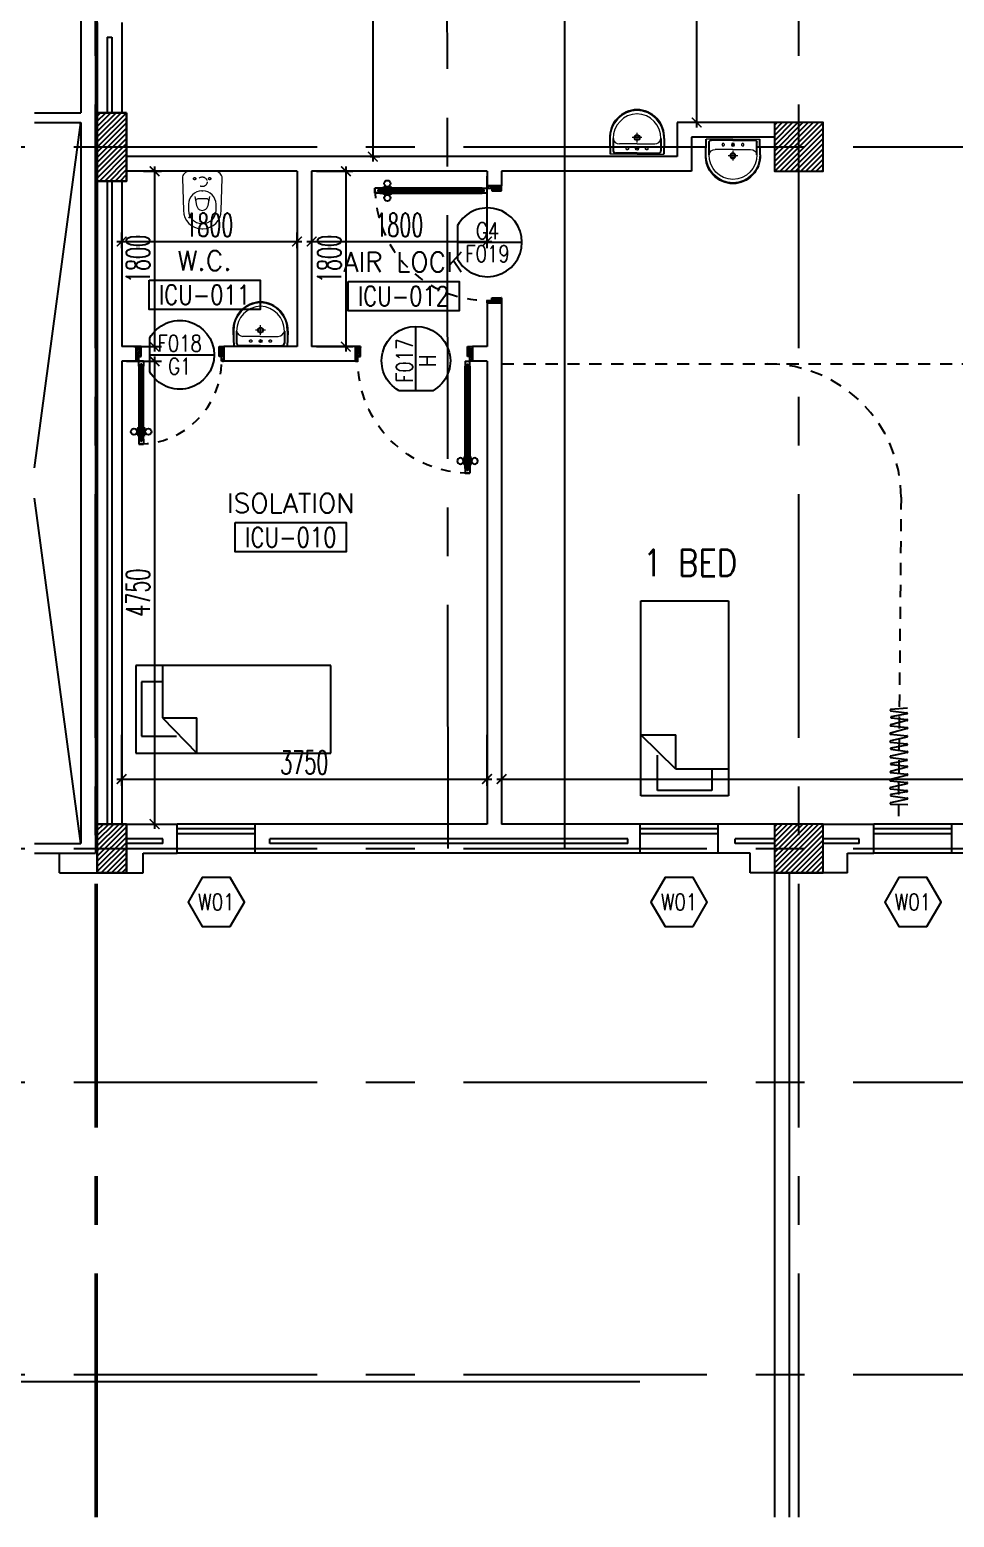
# Model space of a CAD drawing. Extents: x 276011.4 to 276105.3, y 57291.9 to 57371.4.
# Drawn here: x 276019.68 to 276029.17, y 57291.9 to 57307.17 of the extents above; entities that cross this region are included whole.
import ezdxf
from ezdxf.enums import TextEntityAlignment as Align

# ---------------------------------------------------------------- set-up
doc = ezdxf.new("R2010")
doc.units = 0
doc.header["$MEASUREMENT"] = 0
doc.header["$PDMODE"] = 34
for name, pattern in [('CENTERX2', [4, 2.5, -0.5, 0.5, -0.5]), ('DASHED', [0.75, 0.5, -0.25]), ('HIDDEN', [0.375, 0.25, -0.125]), ('HIDDEN2', [0.1875, 0.125, -0.0625])]:
    doc.linetypes.add(name, pattern=pattern)
doc.layers.get('0').update_dxf_attribs({"linetype": 'CONTINUOUS'})
doc.layers.get('DEFPOINTS').update_dxf_attribs({"linetype": 'CONTINUOUS'})
for name, color, linetype in [('A_CUBICLE_CURTAINS', 2, 'HIDDEN'), ('AX-DIM', 4, 'CONTINUOUS'), ('AXES', 11, 'CENTERX2'), ('COL', 5, 'CONTINUOUS'), ('D_CURTAIN', 11, 'HIDDEN'), ('DIM', 4, 'CONTINUOUS'), ('DOOR', 7, 'CONTINUOUS'), ('DOOR-CR', 2, 'CONTINUOUS'), ('DOOR-NO', 3, 'CONTINUOUS'), ('FIX', 3, 'CONTINUOUS'), ('FUR', 4, 'CONTINUOUS'), ('HAT', 8, 'CONTINUOUS'), ('INSUL', 4, 'CONTINUOUS'), ('RM-BOX', 4, 'CONTINUOUS'), ('RM-NAME', 2, 'CONTINUOUS'), ('RM-NO', 2, 'CONTINUOUS'), ('ROOF', 7, 'CONTINUOUS'), ('RS20', 9, 'CONTINUOUS'), ('SHAFT', 3, 'CONTINUOUS'), ('SUNI-FUR', 11, 'CONTINUOUS'), ('WALL', 2, 'CONTINUOUS'), ('WIN', 3, 'CONTINUOUS'), ('WIN-BOX', 4, 'CONTINUOUS'), ('WIN-NO', 5, 'CONTINUOUS')]:
    doc.layers.add(name, color=color, linetype=linetype)
doc.styles.add('ROMANS', font='ROMANS.shx', dxfattribs={"width": 0.6})
doc.styles.add('RS20', font='ROMANS.shx', dxfattribs={"height": 0.2})
doc.dimstyles.new('STANDARD in', dxfattribs={"dimtxt": 0.24, "dimasz": 0.1, "dimexe": 0.07, "dimexo": 0.05, "dimgap": 0.05, "dimtad": 1, "dimdec": 0, "dimlfac": 1000, "dimzin": 0, "dimdsep": 46, "dimtxsty": 'ROMANS', "dimblk": 'ARCHTICK', "dimcen": 0.05, "dimdle": 0.05, "dimclrd": 4, "dimclre": 4, "dimclrt": 2, "dimadec": 0, "dimazin": 0, "dimtfac": 1, "dimtdec": 0, "dimtmove": 2, "dimatfit": 3, "dimfxl": 0, "dimtolj": 1, "dimtzin": 0, "dimarcsym": 0})

# ---------------------------------------------------------------- blocks, each defined once
blk = doc.blocks.new('*X84')
at = {"color": 0}
for p, q in [((73379, 118298), (73831, 118750)), ((73379, 118351), (73778, 118750)), ((73379, 118404), (73725, 118750)), ((73379, 118457), (73672, 118750)), ((73379, 118510), (73619, 118750)), ((73379, 118563), (73566, 118750)), ((73379, 118616), (73513, 118750)), ((73379, 118669), (73460, 118750)), ((73379, 118722), (73407, 118750)), ((73384, 118250), (73879, 118745)), ((73437, 118250), (73879, 118692)), ((73490, 118250), (73879, 118639)), ((73543, 118250), (73879, 118586)), ((73596, 118250), (73879, 118533)), ((73649, 118250), (73879, 118480)), ((73702, 118250), (73879, 118427)), ((73755, 118250), (73879, 118374)), ((73808, 118250), (73879, 118321)), ((73861, 118250), (73879, 118268))]:
    blk.add_line(p, q, dxfattribs=at)
blk = doc.blocks.new('COL50')
at = {"layer": 'COL'}
blk.add_lwpolyline([(-250, 250), (-250, -250), (250, -250), (250, 250)], close=True, dxfattribs=at)
blk = doc.blocks.new('_ARCHTICK')
at = {"color": 0, "linetype": 'ByBlock', "const_width": 0.15}
blk.add_lwpolyline([(-0.5, -0.5), (0.5, 0.5)], dxfattribs=at)
blk = doc.blocks.new('*D109')
at = {"layer": 'AX-DIM', "color": 4, "lineweight": -2, "ltscale": 0.3}
for p, q in [((276014.116, 57298.513), (276013.396, 57298.513)), ((276013.466, 57293.238), (276013.466, 57298.563)), ((276025.943, 57293.288), (276013.396, 57293.288))]:
    blk.add_line(p, q, dxfattribs=at)
at = {"layer": 'DEFPOINTS', "color": 0, "ltscale": 0.3}
for p in [(276013.466, 57298.513), (276014.166, 57298.513), (276025.993, 57293.288)]:
    blk.add_point(p, dxfattribs=at)
at = {"layer": 'AX-DIM', "color": 4, "lineweight": -2, "ltscale": 0.3, "xscale": 0.1, "yscale": 0.1, "zscale": 0.1}
for p, rotation in [((276013.466, 57298.513), 90), ((276013.466, 57293.288), 270)]:
    blk.add_blockref('_ARCHTICK', p, dxfattribs=dict(at, rotation=rotation))
at = {"layer": 'AX-DIM', "color": 2, "ltscale": 0.3, "insert": (276013.296, 57295.9), "char_height": 0.24, "attachment_point": 5, "rotation": 90, "style": 'ROMANS'}
blk.add_mtext('\\A1;5225', dxfattribs=at)
blk = doc.blocks.new('WW1')
at = {"layer": 'WIN-BOX'}
blk.add_lwpolyline([(144, -250), (289, 0), (144, 250), (-144, 250), (-289, 0), (-144, -250)], close=True, dxfattribs=at)
at = {"layer": 'WIN-NO', "style": 'ROMANS', "width": 0.8}
blk.add_attdef('W00', text='', height=170, dxfattribs=at).set_placement((0, 0), align=Align.MIDDLE)
blk = doc.blocks.new('C11')
at = {"layer": 'HAT'}
h = blk.add_hatch(dxfattribs=at)
h.set_pattern_fill('ANSI31', color=256, scale=300, style=0)
h.set_pattern_definition([(45, (-248556.182, -75061.005), (-26.5165043, 26.5165043), [])])
h.paths.add_polyline_path([(300, 700), (0, 700), (0, 350), (300, 350)])
h.paths.add_polyline_path([(300, 350), (0, 350), (0, 0), (300, 0)])
at = {"layer": 'COL'}
blk.add_lwpolyline([(300, 700), (300, 0), (0, 0), (0, 700)], close=True, dxfattribs=at)
blk = doc.blocks.new('C-300')
at = {"layer": 'HAT', "linetype": 'ByBlock', "ltscale": 0.3}
h = blk.add_hatch(dxfattribs=at)
h.set_pattern_fill('ANSI31', color=8, scale=300, style=0)
h.set_pattern_definition([(45, (-258496.182, -82361.005), (-26.5165043, 26.5165043), [])])
h.paths.add_polyline_path([(300, 500), (0, 500), (0, 250), (300, 250)])
h.paths.add_polyline_path([(300, 250), (0, 250), (0, 0), (300, 0)])
at = {"layer": 'COL'}
blk.add_lwpolyline([(0, 500), (300, 500), (300, 0), (0, 0)], close=True, dxfattribs=at)
blk = doc.blocks.new('DOOR100')
at = {"layer": 'DOOR', "color": 0, "linetype": 'ByBlock'}
for p, q in [((-25, 1300), (-75, 1300)), ((-75, 1300), (-25, 1300)), ((-75, 1250), (-75, 1300)), ((-58, 1250), (-75, 1250)), ((-42, 1270), (-58, 1270)), ((-58, 1250), (-58, 1270)), ((-42, 1250), (-42, 1270)), ((-25, 1250), (-42, 1250)), ((-25, 1250), (-25, 1300)), ((-82, 1205), (-91, 1205)), ((-91, 1205), (-91, 1140)), ((-82, 1140), (-91, 1140)), ((-75, 1218), (-82, 1218)), ((-82, 1128), (-82, 1218)), ((-82, 1205), (-82, 1140)), ((-75, 1128), (-82, 1128)), ((-25, 1218), (-18, 1218)), ((-25, 1128), (-18, 1128)), ((-18, 1128), (-18, 1218)), ((-18, 1205), (-9, 1205)), ((-18, 1205), (-18, 1140)), ((-18, 1140), (-9, 1140)), ((-9, 1205), (-9, 1140)), ((-75, 200), (-58, 200)), ((-75, 150), (-75, 200)), ((-58, 200), (-58, 180)), ((-58, 180), (-42, 180)), ((-42, 200), (-25, 200)), ((-42, 180), (-42, 200)), ((-25, 200), (-25, 150)), ((-1200, 0), (-1200, 150)), ((-1200, 150), (-1175, 150)), ((-1200, 150), (-1200, 0)), ((-1150, 0), (-1200, 0)), ((-1175, 150), (-1175, 100)), ((-1175, 100), (-1150, 100)), ((-1150, 100), (-1150, 0)), ((-75, 150), (-25, 150)), ((-50, 100), (-50, 0)), ((-25, 100), (-50, 100)), ((-50, 0), (0, 0)), ((0, 150), (-25, 150)), ((-25, 150), (-25, 100)), ((0, 150), (0, 0))]:
    blk.add_line(p, q, dxfattribs=at)
at = {"layer": 'DOOR', "linetype": 'ByBlock'}
for p, q in [((-75, 1250), (-75, 200)), ((-58, 200), (-58, 1250)), ((-42, 200), (-42, 1250)), ((-25, 200), (-25, 1250)), ((0, 0), (0, 150))]:
    blk.add_line(p, q, dxfattribs=at)
at = {"layer": 'DOOR', "color": 9, "linetype": 'ByBlock'}
for p, q in [((-1150, 0), (-1200, 114)), ((-1150, 0), (-1200, 40)), ((-1150, 0), (-1163, 100)), ((-50, 0), (0, 114)), ((-50, 0), (-37, 100)), ((-50, 0), (0, 40))]:
    blk.add_line(p, q, dxfattribs=at)
at = {"layer": 'DOOR', "color": 0, "linetype": 'ByBlock'}
for centre in [(-124, 1173), (24, 1173)]:
    blk.add_circle(centre, 32.4, dxfattribs=at)
at = {"layer": 'DOOR', "linetype": 'HIDDEN', "ltscale": 0.5}
blk.add_arc((-25, 150), 1150, 90, 180.0001, dxfattribs=at)
at = {"layer": 'DOOR', "color": 9, "linetype": 'ByBlock'}
for centre, radius, start, end in [((-1150, 0), 154, 103.7142, 108.8947), ((-1150, 0), 134, 100.72, 111.8402), ((-1150, 0), 94.4, 90, 121.9818), ((-1150, 0), 74.4, 90, 132.2236), ((-1150, 0), 54.4, 90, 156.7926), ((-1150, 0), 34.4, 90, 180), ((-1150, 0), 14.4, 90, 180), ((-50, 0), 94.4, 58.0182, 90), ((-50, 0), 74.4, 47.7764, 90), ((-50, 0), 54.4, 23.2074, 90), ((-50, 0), 34.4, 0, 90), ((-50, 0), 14.4, 0, 90), ((-50, 0), 134, 68.1598, 79.28), ((-50, 0), 114, 64.0838, 77.3774), ((-50, 0), 154, 71.1053, 76.2858)]:
    blk.add_arc(centre, radius, start, end, dxfattribs=at)
blk = doc.blocks.new('DOOR90')
at = {"layer": 'DOOR', "color": 0, "linetype": 'ByBlock'}
for p, q in [((-150, 0), (-150, -25)), ((-150, 0), (0, 0)), ((0, -50), (0, 0)), ((-1000, -25), (-1000, -75)), ((-1000, -75), (-1000, -25)), ((-950, -25), (-1000, -25)), ((-950, -75), (-1000, -75)), ((-970, -42), (-970, -58)), ((-950, -42), (-970, -42)), ((-950, -58), (-970, -58)), ((-950, -25), (-950, -42)), ((-950, -58), (-950, -75)), ((-918, -25), (-918, -18)), ((-828, -18), (-918, -18)), ((-918, -75), (-918, -82)), ((-828, -82), (-918, -82)), ((-905, -18), (-905, -9)), ((-905, -9), (-840, -9)), ((-905, -18), (-840, -18)), ((-905, -82), (-905, -91)), ((-905, -82), (-840, -82)), ((-905, -91), (-840, -91)), ((-840, -18), (-840, -9)), ((-840, -82), (-840, -91)), ((-828, -25), (-828, -18)), ((-828, -75), (-828, -82)), ((-200, -42), (-200, -25)), ((-200, -25), (-150, -25)), ((-180, -42), (-200, -42)), ((-200, -75), (-200, -58)), ((-200, -58), (-180, -58)), ((-150, -75), (-200, -75)), ((-180, -58), (-180, -42)), ((-150, -75), (-150, -25)), ((-150, -25), (-100, -25)), ((-100, -25), (-100, -50)), ((-100, -50), (0, -50)), ((-150, -900), (-150, -875)), ((-150, -875), (-100, -875)), ((0, -900), (-150, -900)), ((-150, -900), (0, -900)), ((-100, -850), (0, -850)), ((-100, -875), (-100, -850)), ((0, -850), (0, -900))]:
    blk.add_line(p, q, dxfattribs=at)
at = {"layer": 'DOOR', "color": 9, "linetype": 'ByBlock'}
for p, q in [((0, -50), (-114, 0)), ((0, -50), (-40, 0)), ((0, -50), (-100, -37)), ((0, -850), (-114, -900)), ((0, -850), (-100, -863)), ((0, -850), (-40, -900))]:
    blk.add_line(p, q, dxfattribs=at)
at = {"layer": 'DOOR', "linetype": 'ByBlock'}
for p, q in [((-200, -25), (-950, -25)), ((-200, -42), (-950, -42)), ((-200, -58), (-950, -58)), ((-950, -75), (-200, -75))]:
    blk.add_line(p, q, dxfattribs=at)
at = {"layer": 'DOOR', "color": 0, "linetype": 'ByBlock'}
for centre in [(-873, 24), (-873, -124)]:
    blk.add_circle(centre, 32.4, dxfattribs=at)
at = {"layer": 'DOOR', "color": 9, "linetype": 'ByBlock'}
for centre, radius, start, end in [((0, -50), 154, 161.1053, 166.2858), ((0, -50), 134, 158.1598, 169.28), ((0, -50), 94.4, 148.0182, 180), ((0, -50), 74.4, 137.7764, 180), ((0, -50), 114, 154.0838, 167.3774), ((0, -50), 54.4, 113.2074, 180), ((0, -50), 34.4, 90, 180), ((0, -50), 14.4, 90, 180), ((0, -850), 154, 193.7142, 198.8947), ((0, -850), 134, 190.72, 201.8402), ((0, -850), 94.4, 180, 211.9818), ((0, -850), 74.4, 180, 222.2236), ((0, -850), 54.4, 180, 246.7926), ((0, -850), 34.4, 180, 270), ((0, -850), 14.4, 180, 270)]:
    blk.add_arc(centre, radius, start, end, dxfattribs=at)
at = {"layer": 'DOOR', "linetype": 'HIDDEN', "ltscale": 0.5}
blk.add_arc((-150, -25), 850, 180, 270, dxfattribs=at)
blk = doc.blocks.new('DD1')
at = {"layer": 'DOOR-CR'}
blk.add_line((-308, 0), (353, 0), dxfattribs=at)
blk.add_lwpolyline([(-308, -173, 3.820224), (-308, 173)], format="xyb", close=True, dxfattribs=at)
at = {"layer": 'DOOR-NO', "color": 255, "style": 'ROMANS', "width": 0.8}
for tag, p in [('G', (0, 184)), ('000', (0, -141))]:
    blk.add_attdef(tag, text='', height=204, dxfattribs=at).set_placement(p, align=Align.MIDDLE)
blk = doc.blocks.new('LAV1')
at = {"layer": 'FIX', "linetype": 'ByBlock', "ltscale": 0.3}
for p, q in [((-280, 210), (-275, 50)), ((-245, 210), (-245, 85)), ((245, 210), (245, 85)), ((280, 210), (275, 50)), ((0, 60), (-220, 60)), ((0, 60), (220, 60))]:
    blk.add_line(p, q, dxfattribs=at)
at = {"layer": 'FIX', "linetype": 'Continuous', "lineweight": 20}
for p, q in [((-275, 210), (-275, 50)), ((0, 155), (-181, 155)), ((0, 155), (181, 155)), ((275, 210), (275, 50)), ((0, 50), (-275, 50)), ((0, 50), (-252, 50)), ((0, 50), (252, 50)), ((0, 50), (275, 50))]:
    blk.add_line(p, q, dxfattribs=at)
at = {"layer": 'FIX', "linetype": 'DASHED', "lineweight": 20, "ltscale": 0.05}
for p, q in [((50, 220), (-50, 220)), ((0, 170), (0, 270)), ((0, 170), (0, 270))]:
    blk.add_line(p, q, dxfattribs=at)
at = {"layer": 'FIX', "lineweight": 20}
for p, q in [((16, 107), (-15, 107)), ((0, 92), (0, 123))]:
    blk.add_line(p, q, dxfattribs=at)
for centre, radius in [((0, 220), 29.5), ((0, 220), 22.5), ((0, 107), 15.5)]:
    blk.add_circle(centre, radius, dxfattribs=at)
at = {"layer": 'FIX', "linetype": 'HIDDEN', "lineweight": 20, "ltscale": 0.05}
for centre in [(-100, 107), (100, 107)]:
    blk.add_circle(centre, 12.4, dxfattribs=at)
at = {"layer": 'FIX', "linetype": 'ByBlock', "ltscale": 0.3}
for centre, radius, start, end in [((7, 220), 287, 91.3776, 182.0064), ((-7, 220), 287, 357.9936, 88.6224), ((-220, 85), 24.9, 179.7021, 269.9486), ((220, 85), 24.9, 270.0514, 0.2979)]:
    blk.add_arc(centre, radius, start, end, dxfattribs=at)
at = {"layer": 'FIX', "linetype": 'Continuous', "lineweight": 20}
for centre, radius, start, end in [((8, 217), 283, 91.6988, 181.351), ((8, 212), 253, 91.7328, 180.4884), ((-8, 217), 283, 358.649, 88.3012), ((-8, 212), 253, 359.5116, 88.2672), ((-179, 222), 66.9, 190.2006, 268.0786), ((179, 222), 66.9, 271.9214, 349.7994)]:
    blk.add_arc(centre, radius, start, end, dxfattribs=at)
blk = doc.blocks.new('WC1')
at = {"layer": 'FIX', "lineweight": 20}
for p, q in [((-210, 204), (-538, 194)), ((-727, 5), (-727, -5)), ((-674, 5), (-674, -5)), ((-534, 24), (-540, 0)), ((-540, 0), (-534, -24)), ((-475, 141), (-538, 141)), ((-395, 76), (-490, 60)), ((-339, 5), (-339, -5)), ((-538, -141), (-475, -141)), ((-490, -60), (-395, -76)), ((-538, -194), (-210, -204))]:
    blk.add_line(p, q, dxfattribs=at)
at = {"layer": 'FIX', "linetype": 'Continuous', "lineweight": 20}
blk.add_line((-420, -47), (-420, 45), dxfattribs=at)
at = {"layer": 'FIX', "lineweight": 20}
blk.add_lwpolyline([(-213, -204), (-210, -204, 0.414214), (-137, -131), (-137, 0), (-137, 131, 0.414214), (-210, 204)], format="xyb", dxfattribs=at)
at = {"layer": 'FIX', "linetype": 'HIDDEN2', "lineweight": 20, "ltscale": 0.3}
blk.add_circle((-245, 0), 49.8, dxfattribs=at)
at = {"layer": 'FIX', "linetype": 'HIDDEN', "lineweight": 20, "ltscale": 0.05}
for centre in [(-213, 78), (-213, -77)]:
    blk.add_circle(centre, 11.6, dxfattribs=at)
at = {"layer": 'FIX', "lineweight": 20}
for centre, radius, start, end in [((-538, 5), 189, 90, 180), ((-538, 5), 136, 90, 180), ((-473, -7), 68.2, 128.9242, 152.8468), ((-464, -18), 82, 108.496, 128.9242), ((-475, 5), 136, 360, 90), ((-538, -5), 189, 180, 270), ((-538, -5), 136, 180, 270), ((-473, 7), 68.2, 207.1532, 231.0758), ((-464, 18), 82, 231.0758, 251.504), ((-475, -5), 136, 270, 0)]:
    blk.add_arc(centre, radius, start, end, dxfattribs=at)
at = {"layer": 'FIX', "linetype": 'Continuous', "lineweight": 20}
for centre, start, end in [((-443, 46), 357.6662, 91.6121), ((-442, -46), 268.3879, 2.3338)]:
    blk.add_arc(centre, 22.3, start, end, dxfattribs=at)
blk = doc.blocks.new('C')
at = {"layer": 'D_CURTAIN'}
for points in [[(0.229, 0.077), (0.229, 0.077, 0.848601), (0.219, 0.076), (0.202, -0.062, -0.855925), (0.192, -0.063), (0.167, 0.072, 0.866955), (0.157, 0.072), (0.144, -0.065, -0.843142), (0.134, -0.066), (0.099, 0.077, 0.845318), (0.089, 0.076), (0.076, -0.066, -0.842227), (0.066, -0.067), (0.029, 0.079, 0.837896), (0.019, 0.078), (0.004, -0.065, -0.84563), (-0.006, -0.065), (-0.04, 0.078, 0.842014), (-0.049, 0.078), (-0.065, -0.063, -0.866148), (-0.075, -0.063), (-0.099, 0.074, 0.854133), (-0.109, 0.074), (-0.129, -0.066, -0.838104), (-0.139, -0.067), (-0.17, 0.077, 0.84026), (-0.18, 0.077), (-0.183, -0.071)], [(0.639, -0.068), (0.628, 0.076, 0.848601), (0.618, 0.076), (0.601, -0.063, -0.855925), (0.591, -0.063), (0.566, 0.071, 0.866955), (0.556, 0.071), (0.542, -0.066, -0.843142), (0.533, -0.066), (0.497, 0.076, 0.845318), (0.488, 0.075), (0.474, -0.067, -0.842227), (0.465, -0.068), (0.427, 0.078, 0.837896), (0.417, 0.078), (0.403, -0.065, -0.84563), (0.393, -0.066), (0.359, 0.078, 0.842014), (0.349, 0.077), (0.334, -0.063, -0.866148), (0.324, -0.064), (0.299, 0.074, 0.854133), (0.29, 0.073), (0.27, -0.067, -0.838104), (0.26, -0.067), (0.229, 0.077, 0.84026), (0.219, 0.076)]]:
    blk.add_lwpolyline(points, format="xyb", dxfattribs=at)
blk = doc.blocks.new('*D321')
at = {"layer": 'DEFPOINTS', "color": 0, "linetype": 'ByBlock', "ltscale": 0.3}
for p in [(276022.866, 57314.013), (276023.126, 57305.863), (276023.204, 57305.863)]:
    blk.add_point(p, dxfattribs=at)
at = {"layer": 'DIM', "color": 4, "linetype": 'ByBlock', "lineweight": -2, "ltscale": 0.3}
for p, q in [((276022.916, 57314.013), (276023.274, 57314.013)), ((276023.204, 57314.063), (276023.204, 57305.813)), ((276023.176, 57305.863), (276023.274, 57305.863))]:
    blk.add_line(p, q, dxfattribs=at)
at = {"layer": 'DIM', "color": 4, "linetype": 'ByBlock', "lineweight": -2, "ltscale": 0.3, "xscale": 0.1, "yscale": 0.1, "zscale": 0.1}
for p, rotation in [((276023.204, 57314.013), 90), ((276023.204, 57305.863), 270)]:
    blk.add_blockref('_ARCHTICK', p, dxfattribs=dict(at, rotation=rotation))
at = {"layer": 'DIM', "color": 2, "linetype": 'ByBlock', "ltscale": 0.3, "insert": (276023.034, 57309.938), "char_height": 0.24, "attachment_point": 5, "rotation": 90, "style": 'ROMANS'}
blk.add_mtext('\\A1;8150', dxfattribs=at)
blk = doc.blocks.new('*D319')
at = {"layer": 'DEFPOINTS', "color": 0, "linetype": 'ByBlock', "ltscale": 0.3}
for p in [(276020.798, 57305.713), (276020.7, 57303.913), (276020.963, 57303.913)]:
    blk.add_point(p, dxfattribs=at)
at = {"layer": 'DIM', "color": 4, "linetype": 'ByBlock', "lineweight": -2, "ltscale": 0.3}
for p, q in [((276020.848, 57305.713), (276021.033, 57305.713)), ((276020.963, 57305.763), (276020.963, 57303.863)), ((276020.75, 57303.913), (276021.033, 57303.913))]:
    blk.add_line(p, q, dxfattribs=at)
at = {"layer": 'DIM', "color": 4, "linetype": 'ByBlock', "lineweight": -2, "ltscale": 0.3, "xscale": 0.1, "yscale": 0.1, "zscale": 0.1}
for p, rotation in [((276020.963, 57305.713), 90), ((276020.963, 57303.913), 270)]:
    blk.add_blockref('_ARCHTICK', p, dxfattribs=dict(at, rotation=rotation))
at = {"layer": 'DIM', "color": 2, "linetype": 'ByBlock', "ltscale": 0.3, "insert": (276020.793, 57304.813), "char_height": 0.24, "attachment_point": 5, "rotation": 90, "style": 'ROMANS'}
blk.add_mtext('\\A1;1800', dxfattribs=at)
blk = doc.blocks.new('*D318')
at = {"layer": 'DEFPOINTS', "color": 0, "linetype": 'ByBlock', "ltscale": 0.3}
for p in [(276020.625, 57305.133), (276022.425, 57305.133), (276022.425, 57304.992)]:
    blk.add_point(p, dxfattribs=at)
at = {"layer": 'DIM', "color": 4, "linetype": 'ByBlock', "lineweight": -2, "ltscale": 0.3}
for p, q in [((276020.625, 57305.083), (276020.625, 57304.922)), ((276022.425, 57305.083), (276022.425, 57304.922)), ((276020.575, 57304.992), (276022.475, 57304.992))]:
    blk.add_line(p, q, dxfattribs=at)
at = {"layer": 'DIM', "color": 4, "linetype": 'ByBlock', "lineweight": -2, "ltscale": 0.3, "xscale": 0.1, "yscale": 0.1, "zscale": 0.1, "rotation": 180}
blk.add_blockref('_ARCHTICK', (276020.625, 57304.992), dxfattribs=at)
at = {"layer": 'DIM', "color": 4, "linetype": 'ByBlock', "lineweight": -2, "ltscale": 0.3, "xscale": 0.1, "yscale": 0.1, "zscale": 0.1}
blk.add_blockref('_ARCHTICK', (276022.425, 57304.992), dxfattribs=at)
at = {"layer": 'DIM', "color": 2, "linetype": 'ByBlock', "ltscale": 0.3, "insert": (276021.525, 57305.162), "char_height": 0.24, "attachment_point": 5, "style": 'ROMANS'}
blk.add_mtext('\\A1;1800', dxfattribs=at)
blk = doc.blocks.new('*D317')
at = {"layer": 'DEFPOINTS', "color": 0, "linetype": 'ByBlock', "ltscale": 0.3}
for p in [(276022.575, 57305.713), (276024.375, 57305.713), (276024.375, 57304.992)]:
    blk.add_point(p, dxfattribs=at)
at = {"layer": 'DIM', "color": 4, "linetype": 'ByBlock', "lineweight": -2, "ltscale": 0.3}
for p, q in [((276022.575, 57305.663), (276022.575, 57304.922)), ((276024.375, 57305.663), (276024.375, 57304.922)), ((276022.525, 57304.992), (276024.425, 57304.992))]:
    blk.add_line(p, q, dxfattribs=at)
at = {"layer": 'DIM', "color": 4, "linetype": 'ByBlock', "lineweight": -2, "ltscale": 0.3, "xscale": 0.1, "yscale": 0.1, "zscale": 0.1, "rotation": 180}
blk.add_blockref('_ARCHTICK', (276022.575, 57304.992), dxfattribs=at)
at = {"layer": 'DIM', "color": 4, "linetype": 'ByBlock', "lineweight": -2, "ltscale": 0.3, "xscale": 0.1, "yscale": 0.1, "zscale": 0.1}
blk.add_blockref('_ARCHTICK', (276024.375, 57304.992), dxfattribs=at)
at = {"layer": 'DIM', "color": 2, "linetype": 'ByBlock', "ltscale": 0.3, "insert": (276023.475, 57305.162), "char_height": 0.24, "attachment_point": 5, "style": 'ROMANS'}
blk.add_mtext('\\A1;1800', dxfattribs=at)
blk = doc.blocks.new('*D316')
at = {"layer": 'DEFPOINTS', "color": 0, "linetype": 'ByBlock', "ltscale": 0.3}
for p in [(276022.575, 57305.713), (276022.575, 57303.913), (276022.927, 57303.913)]:
    blk.add_point(p, dxfattribs=at)
at = {"layer": 'DIM', "color": 4, "linetype": 'ByBlock', "lineweight": -2, "ltscale": 0.3}
for p, q in [((276022.625, 57305.713), (276022.997, 57305.713)), ((276022.927, 57305.763), (276022.927, 57303.863)), ((276022.625, 57303.913), (276022.997, 57303.913))]:
    blk.add_line(p, q, dxfattribs=at)
at = {"layer": 'DIM', "color": 4, "linetype": 'ByBlock', "lineweight": -2, "ltscale": 0.3, "xscale": 0.1, "yscale": 0.1, "zscale": 0.1}
for p, rotation in [((276022.927, 57305.713), 90), ((276022.927, 57303.913), 270)]:
    blk.add_blockref('_ARCHTICK', p, dxfattribs=dict(at, rotation=rotation))
at = {"layer": 'DIM', "color": 2, "linetype": 'ByBlock', "ltscale": 0.3, "insert": (276022.757, 57304.813), "char_height": 0.24, "attachment_point": 5, "rotation": 90, "style": 'ROMANS'}
blk.add_mtext('\\A1;1800', dxfattribs=at)
blk = doc.blocks.new('*D315')
at = {"layer": 'DEFPOINTS', "color": 0, "linetype": 'ByBlock', "ltscale": 0.3}
for p in [(276020.625, 57303.763), (276020.95, 57299.013), (276020.963, 57299.013)]:
    blk.add_point(p, dxfattribs=at)
at = {"layer": 'DIM', "color": 4, "linetype": 'ByBlock', "lineweight": -2, "ltscale": 0.3}
for p, q in [((276020.675, 57303.763), (276021.033, 57303.763)), ((276020.963, 57303.813), (276020.963, 57298.963)), ((276021, 57299.013), (276021.033, 57299.013))]:
    blk.add_line(p, q, dxfattribs=at)
at = {"layer": 'DIM', "color": 4, "linetype": 'ByBlock', "lineweight": -2, "ltscale": 0.3, "xscale": 0.1, "yscale": 0.1, "zscale": 0.1}
for p, rotation in [((276020.963, 57303.763), 90), ((276020.963, 57299.013), 270)]:
    blk.add_blockref('_ARCHTICK', p, dxfattribs=dict(at, rotation=rotation))
at = {"layer": 'DIM', "color": 2, "linetype": 'ByBlock', "ltscale": 0.3, "insert": (276020.793, 57301.388), "char_height": 0.24, "attachment_point": 5, "rotation": 90, "style": 'ROMANS'}
blk.add_mtext('\\A1;4750', dxfattribs=at)
blk = doc.blocks.new('*D314')
at = {"layer": 'DEFPOINTS', "color": 0, "linetype": 'ByBlock', "ltscale": 0.3}
for p in [(276020.625, 57299.978), (276024.375, 57299.978), (276024.375, 57299.475)]:
    blk.add_point(p, dxfattribs=at)
at = {"layer": 'DIM', "color": 4, "linetype": 'ByBlock', "lineweight": -2, "ltscale": 0.3}
for p, q in [((276020.625, 57299.928), (276020.625, 57299.405)), ((276024.375, 57299.928), (276024.375, 57299.405)), ((276020.575, 57299.475), (276024.425, 57299.475))]:
    blk.add_line(p, q, dxfattribs=at)
at = {"layer": 'DIM', "color": 4, "linetype": 'ByBlock', "lineweight": -2, "ltscale": 0.3, "xscale": 0.1, "yscale": 0.1, "zscale": 0.1, "rotation": 180}
blk.add_blockref('_ARCHTICK', (276020.625, 57299.475), dxfattribs=at)
at = {"layer": 'DIM', "color": 4, "linetype": 'ByBlock', "lineweight": -2, "ltscale": 0.3, "xscale": 0.1, "yscale": 0.1, "zscale": 0.1}
blk.add_blockref('_ARCHTICK', (276024.375, 57299.475), dxfattribs=at)
at = {"layer": 'DIM', "color": 2, "linetype": 'ByBlock', "ltscale": 0.3, "insert": (276022.5, 57299.645), "char_height": 0.24, "attachment_point": 5, "style": 'ROMANS'}
blk.add_mtext('\\A1;3750', dxfattribs=at)
blk = doc.blocks.new('*D313')
at = {"layer": 'DEFPOINTS', "color": 0, "linetype": 'ByBlock', "ltscale": 0.3}
for p in [(276024.525, 57300.033), (276048.625, 57300.033), (276048.625, 57299.475)]:
    blk.add_point(p, dxfattribs=at)
at = {"layer": 'DIM', "color": 4, "linetype": 'ByBlock', "lineweight": -2, "ltscale": 0.3}
for p, q in [((276024.525, 57299.983), (276024.525, 57299.405)), ((276048.625, 57299.983), (276048.625, 57299.405)), ((276024.475, 57299.475), (276048.675, 57299.475))]:
    blk.add_line(p, q, dxfattribs=at)
at = {"layer": 'DIM', "color": 4, "linetype": 'ByBlock', "lineweight": -2, "ltscale": 0.3, "xscale": 0.1, "yscale": 0.1, "zscale": 0.1, "rotation": 180}
blk.add_blockref('_ARCHTICK', (276024.525, 57299.475), dxfattribs=at)
at = {"layer": 'DIM', "color": 4, "linetype": 'ByBlock', "lineweight": -2, "ltscale": 0.3, "xscale": 0.1, "yscale": 0.1, "zscale": 0.1}
blk.add_blockref('_ARCHTICK', (276048.625, 57299.475), dxfattribs=at)
at = {"layer": 'DIM', "color": 2, "linetype": 'ByBlock', "ltscale": 0.3, "insert": (276036.575, 57299.645), "char_height": 0.24, "attachment_point": 5, "style": 'ROMANS'}
blk.add_mtext('\\A1;24100', dxfattribs=at)
blk = doc.blocks.new('*D272')
at = {"layer": 'DEFPOINTS', "color": 0, "linetype": 'ByBlock', "ltscale": 0.3}
for p in [(276027.05, 57311.313), (276026.527, 57306.213), (276027.114, 57306.213)]:
    blk.add_point(p, dxfattribs=at)
at = {"layer": 'DIM', "color": 4, "linetype": 'ByBlock', "lineweight": -2, "ltscale": 0.3}
for p, q in [((276026.527, 57311.363), (276026.527, 57306.163)), ((276027, 57311.313), (276026.457, 57311.313)), ((276027.064, 57306.213), (276026.457, 57306.213))]:
    blk.add_line(p, q, dxfattribs=at)
at = {"layer": 'DIM', "color": 4, "linetype": 'ByBlock', "lineweight": -2, "ltscale": 0.3, "xscale": 0.1, "yscale": 0.1, "zscale": 0.1}
for p, rotation in [((276026.527, 57311.313), 90), ((276026.527, 57306.213), 270)]:
    blk.add_blockref('_ARCHTICK', p, dxfattribs=dict(at, rotation=rotation))
at = {"layer": 'DIM', "color": 2, "linetype": 'ByBlock', "ltscale": 0.3, "insert": (276026.357, 57308.763), "char_height": 0.24, "attachment_point": 5, "rotation": 90, "style": 'ROMANS'}
blk.add_mtext('\\A1;5100', dxfattribs=at)
blk = doc.blocks.new('RM1')
at = {"layer": 'RM-BOX'}
blk.add_lwpolyline([(570, -200), (-570, -200), (-570, -500), (570, -500)], close=True, dxfattribs=at)
at = {"layer": 'RM-NAME', "style": 'ROMANS'}
for tag, p in [('ROOMNAME1', (0, 324)), ('ROOMNAME2', (0, 0))]:
    blk.add_attdef(tag, text='', height=200, dxfattribs=at).set_placement(p, align=Align.MIDDLE)
at = {"layer": 'RM-NO', "style": 'ROMANS', "width": 0.8}
blk.add_attdef('ROOMNO', text='', height=200, dxfattribs=at).set_placement((0, -350), align=Align.MIDDLE)

msp = doc.modelspace()

# ---------------------------------------------------------------- linework, layer by layer
at = {"layer": 'A_CUBICLE_CURTAINS', "ltscale": 0.5}
for p, q in [((276024.5255, 57303.7356), (276048.6255, 57303.7356)), ((276028.6255, 57302.3676), (276028.5967, 57299.0129))]:
    msp.add_line(p, q, dxfattribs=at)
msp.add_arc((276027.2575, 57302.3676), 1.368, 0, 90, dxfattribs=at)
at = {"layer": 'AXES'}
for p, q in [((276027.5755, 57291.8986), (276027.5755, 57370.7113)), ((276020.3555, 57291.8986), (276020.3555, 57370.3613)), ((276020.3755, 57291.8986), (276020.3755, 57370.3613)), ((276023.9755, 57298.7629), (276023.9217, 57357.5829)), ((276012.1331, 57305.9629), (276036.5755, 57305.9629)), ((276012.1331, 57298.7629), (276036.5755, 57298.7629)), ((276012.1331, 57296.3629), (276036.5755, 57296.3629)), ((276012.1331, 57293.3629), (276036.5755, 57293.3629))]:
    msp.add_line(p, q, dxfattribs=at)
at = {"layer": 'COL'}
msp.add_lwpolyline([(276027.3255, 57306.2129), (276027.3255, 57305.7129), (276027.8255, 57305.7129), (276027.8255, 57306.2129)], close=True, dxfattribs=at)
at = {"layer": 'FUR'}
for p, q in [((276025.9538, 57299.3032), (276025.9538, 57301.3032)), ((276025.9538, 57301.3032), (276026.8538, 57301.3032)), ((276026.8538, 57301.3032), (276026.8538, 57299.3032)), ((276022.772, 57300.6413), (276020.772, 57300.6413)), ((276020.772, 57300.6413), (276020.772, 57299.7413)), ((276021.0436, 57300.6413), (276021.0436, 57300.1024)), ((276022.772, 57299.7413), (276022.772, 57300.6413)), ((276020.8274, 57300.4714), (276020.8274, 57299.9134)), ((276021.0436, 57300.4714), (276020.8274, 57300.4714)), ((276021.0436, 57300.1024), (276021.397, 57300.1024)), ((276021.0436, 57300.1024), (276021.397, 57299.7413)), ((276021.397, 57299.7413), (276021.397, 57300.1024)), ((276020.8274, 57299.9134), (276021.1871, 57299.9134)), ((276025.9538, 57299.9283), (276026.3149, 57299.9283)), ((276026.3149, 57299.5748), (276025.9538, 57299.9283)), ((276026.3149, 57299.5748), (276026.3149, 57299.9283)), ((276020.772, 57299.7413), (276022.772, 57299.7413)), ((276026.1259, 57299.3587), (276026.1259, 57299.7184)), ((276026.8538, 57299.5748), (276026.3149, 57299.5748)), ((276026.6839, 57299.5748), (276026.6839, 57299.3587)), ((276026.8538, 57299.3032), (276025.9538, 57299.3032)), ((276026.6839, 57299.3587), (276026.1259, 57299.3587))]:
    msp.add_line(p, q, dxfattribs=at)
at = {"layer": 'INSUL'}
for p, q in [((276020.4755, 57307.0902), (276020.5255, 57307.0902)), ((276020.4755, 57307.0902), (276020.4755, 57306.3129)), ((276020.5255, 57307.0902), (276020.5255, 57306.3129)), ((276020.4755, 57305.6129), (276020.4755, 57299.0129)), ((276020.5255, 57305.6129), (276020.5255, 57299.0129)), ((276021.0467, 57298.8629), (276020.6755, 57298.8629)), ((276021.0467, 57298.8129), (276021.0467, 57298.8629)), ((276022.1467, 57298.8129), (276022.1467, 57298.8629)), ((276025.8221, 57298.8629), (276022.1467, 57298.8629)), ((276025.8221, 57298.8129), (276025.8221, 57298.8629)), ((276027.3251, 57298.8629), (276026.9221, 57298.8629)), ((276026.9221, 57298.8129), (276026.9221, 57298.8629)), ((276028.1967, 57298.8629), (276027.8255, 57298.8629)), ((276028.1967, 57298.8129), (276028.1967, 57298.8629)), ((276021.0467, 57298.8129), (276020.6755, 57298.8129)), ((276025.8221, 57298.8129), (276022.1467, 57298.8129)), ((276027.3251, 57298.8129), (276026.9221, 57298.8129)), ((276028.1967, 57298.8129), (276027.8255, 57298.8129))]:
    msp.add_line(p, q, dxfattribs=at)
at = {"layer": 'ROOF'}
for p, q in [((276020.3555, 57320.1129), (276020.3555, 57298.7129)), ((276020.2055, 57320.0129), (276020.2055, 57306.3129)), ((276019.729, 57306.3129), (276020.2055, 57306.3129)), ((276019.729, 57306.2129), (276020.2055, 57306.2129)), ((276020.2055, 57306.2129), (276020.2055, 57298.8129)), ((276019.729, 57298.8129), (276020.2055, 57298.8129)), ((276019.729, 57298.7129), (276020.3555, 57298.7129))]:
    msp.add_line(p, q, dxfattribs=at)
at = {"layer": 'SHAFT'}
for p, q in [((276019.729, 57302.6692), (276020.2055, 57306.2129)), ((276020.2055, 57298.8129), (276019.729, 57302.3567))]:
    msp.add_line(p, q, dxfattribs=at)
at = {"layer": 'SUNI-FUR', "linetype": 'Continuous'}
msp.add_line((276025.1755, 57298.7629), (276025.1755, 57357.5829), dxfattribs=at)
at = {"layer": 'WALL'}
for p, q in [((276020.3755, 57307.2402), (276020.3755, 57306.3129)), ((276020.6255, 57307.2402), (276020.6255, 57306.3129)), ((276020.3755, 57305.7129), (276020.3755, 57299.0129)), ((276020.6255, 57305.6129), (276020.6255, 57303.9129)), ((276020.6255, 57303.7629), (276020.6255, 57299.0129)), ((276020.6755, 57299.0129), (276021.1967, 57299.0129)), ((276021.1967, 57298.7129), (276021.1967, 57299.0129)), ((276021.9967, 57298.7129), (276021.9967, 57299.0129)), ((276024.3755, 57299.0129), (276021.9967, 57299.0129)), ((276025.9467, 57299.0129), (276024.5255, 57299.0129)), ((276025.9467, 57298.7129), (276025.9467, 57299.0129)), ((276027.3251, 57299.0129), (276026.7467, 57299.0129)), ((276026.7467, 57298.7129), (276026.7467, 57299.0129)), ((276027.8255, 57299.0129), (276028.3467, 57299.0129)), ((276028.3467, 57298.7129), (276028.3467, 57299.0129)), ((276031.6755, 57299.0129), (276029.1467, 57299.0129)), ((276029.1467, 57298.7129), (276029.1467, 57299.0129)), ((276019.9878, 57298.5129), (276019.9878, 57298.7129)), ((276020.8467, 57298.7129), (276021.1967, 57298.7129)), ((276020.8467, 57298.5129), (276020.8467, 57298.7129)), ((276025.9467, 57298.7129), (276021.9967, 57298.7129)), ((276027.0755, 57298.7129), (276026.7467, 57298.7129)), ((276027.0755, 57298.5129), (276027.0755, 57298.7129)), ((276028.0755, 57298.7129), (276028.3467, 57298.7129)), ((276028.0755, 57298.5129), (276028.0755, 57298.7129)), ((276030.6755, 57298.7129), (276029.1467, 57298.7129)), ((276019.9878, 57298.5129), (276020.8467, 57298.5129)), ((276028.0755, 57298.5129), (276027.0755, 57298.5129)), ((276027.3255, 57298.5129), (276027.3255, 57291.8986)), ((276027.4755, 57298.5129), (276027.4755, 57291.8986))]:
    msp.add_line(p, q, dxfattribs=at)
at = {"layer": 'WALL', "linetype": 'ByBlock'}
for p, q in [((276020.6255, 57307.2402), (276020.6255, 57306.3129)), ((276027.3255, 57306.2129), (276026.3255, 57306.2129)), ((276026.3255, 57306.2129), (276026.3255, 57305.8629)), ((276026.4755, 57306.0629), (276026.4755, 57305.7129)), ((276027.3255, 57306.0629), (276026.4755, 57306.0629)), ((276026.3255, 57305.8629), (276020.6755, 57305.8629)), ((276022.4255, 57305.7129), (276020.6755, 57305.7129)), ((276022.4255, 57305.7129), (276022.4255, 57303.9129)), ((276024.3755, 57305.7129), (276022.5755, 57305.7129)), ((276022.5755, 57305.7129), (276022.5755, 57303.9129)), ((276024.3755, 57305.7129), (276024.3755, 57305.5629)), ((276026.4755, 57305.7129), (276024.5255, 57305.7129)), ((276024.5255, 57305.7129), (276024.5255, 57305.5629)), ((276024.5255, 57305.5629), (276024.3755, 57305.5629)), ((276024.5255, 57304.3629), (276024.3755, 57304.3629)), ((276024.3755, 57304.3629), (276024.3755, 57303.9129)), ((276024.5255, 57304.3629), (276024.5255, 57299.0129)), ((276020.7755, 57303.9129), (276020.6255, 57303.9129)), ((276020.7755, 57303.9129), (276020.7755, 57303.7629)), ((276022.4255, 57303.9129), (276021.6755, 57303.9129)), ((276021.6755, 57303.9129), (276021.6755, 57303.7629)), ((276023.0255, 57303.9129), (276022.5755, 57303.9129)), ((276023.0255, 57303.9129), (276023.0255, 57303.7629)), ((276024.3755, 57303.9129), (276024.2255, 57303.9129)), ((276024.2255, 57303.9129), (276024.2255, 57303.7629)), ((276020.7755, 57303.7629), (276020.6255, 57303.7629)), ((276023.0255, 57303.7629), (276021.6755, 57303.7629)), ((276024.3755, 57303.7629), (276024.2255, 57303.7629)), ((276024.3755, 57303.7629), (276024.3755, 57299.0129))]:
    msp.add_line(p, q, dxfattribs=at)
at = {"layer": 'WALL', "linetype": 'ByBlock', "ltscale": 0.3}
for points in [[(276020.6755, 57306.3129), (276020.3755, 57306.3129), (276020.3755, 57305.6129), (276020.6755, 57305.6129)], [(276027.8255, 57306.2129), (276027.3255, 57306.2129), (276027.3255, 57305.7129), (276027.8255, 57305.7129)], [(276020.6755, 57299.0129), (276020.3755, 57299.0129), (276020.3755, 57298.5129), (276020.6755, 57298.5129)], [(276027.3255, 57298.5129), (276027.8255, 57298.5129), (276027.8255, 57299.0129), (276027.3255, 57299.0129)]]:
    msp.add_lwpolyline(points, close=True, dxfattribs=at)
at = {"layer": 'WIN'}
for p, q in [((276021.9967, 57299.0129), (276021.1967, 57299.0129)), ((276026.7467, 57299.0129), (276025.9467, 57299.0129)), ((276029.1467, 57299.0129), (276028.3467, 57299.0129)), ((276021.9967, 57298.9629), (276021.1967, 57298.9629)), ((276021.9967, 57298.9129), (276021.1967, 57298.9129)), ((276026.7467, 57298.9629), (276025.9467, 57298.9629)), ((276026.7467, 57298.9129), (276025.9467, 57298.9129)), ((276029.1467, 57298.9629), (276028.3467, 57298.9629)), ((276029.1467, 57298.9129), (276028.3467, 57298.9129)), ((276021.9967, 57298.7129), (276021.1967, 57298.7129)), ((276026.7467, 57298.7129), (276025.9467, 57298.7129)), ((276029.1467, 57298.7129), (276028.3467, 57298.7129))]:
    msp.add_line(p, q, dxfattribs=at)

# ---------------------------------------------------------------- block references
at = {"layer": 'COL', "linetype": 'ByBlock', "xscale": 0.001, "yscale": 0.001, "zscale": 0.001}
msp.add_blockref('C11', (276020.3755, 57305.6129), dxfattribs=at)
at = {"layer": 'COL', "color": 6, "linetype": 'ByBlock', "ltscale": 0.3, "xscale": 0.001, "yscale": 0.001, "zscale": 0.001}
msp.add_blockref('C-300', (276020.3755, 57298.5129), dxfattribs=at)
at = {"layer": 'COL', "xscale": 0.001, "yscale": 0.001, "zscale": 0.001}
msp.add_blockref('COL50', (276027.5755, 57298.7629), dxfattribs=at)
at = {"layer": 'D_CURTAIN', "ltscale": 2, "xscale": 1.2, "yscale": 1.2, "zscale": 1.2, "rotation": 90}
msp.add_blockref('C', (276028.6092, 57299.4347), dxfattribs=at)
at = {"layer": 'DOOR', "color": 0, "linetype": 'ByBlock', "yscale": 0.001, "zscale": 0.001}
for name, p, xscale, rotation in [('DOOR100', (276024.5255, 57305.5629), 0.001, 90), ('DOOR90', (276020.7755, 57303.9129), 0.001, 90), ('DOOR100', (276024.2255, 57303.9129), -0.001, 180)]:
    msp.add_blockref(name, p, dxfattribs=dict(at, xscale=xscale, rotation=rotation))
at = {"layer": 'DOOR-NO'}
ref = msp.add_blockref('DD1', (276024.3807, 57304.9837), dxfattribs=dict(at, xscale=0.001, yscale=0.001, zscale=0.001))
ref.add_attrib('G', 'G4', dxfattribs={"height": 0.17, "style": 'ROMANS', "width": 0.8}).set_placement((276024.3807, 57305.1016), align=Align.MIDDLE)
ref.add_attrib('000', 'F019', dxfattribs={"height": 0.17, "style": 'ROMANS', "width": 0.8}).set_placement((276024.3807, 57304.8658), align=Align.MIDDLE)
ref = msp.add_blockref('DD1', (276021.2218, 57303.8287), dxfattribs=dict(at, xscale=-0.001, yscale=0.001, zscale=0.001, rotation=180))
ref.add_attrib('G', 'G1', dxfattribs={"height": 0.17, "style": 'ROMANS', "width": 0.8}).set_placement((276021.2218, 57303.7108), align=Align.MIDDLE)
ref.add_attrib('000', 'F018', dxfattribs={"height": 0.17, "style": 'ROMANS', "width": 0.8}).set_placement((276021.2218, 57303.9466), align=Align.MIDDLE)
ref = msp.add_blockref('DD1', (276023.6462, 57303.7682), dxfattribs=dict(at, xscale=-0.001, yscale=0.001, zscale=0.001, rotation=270))
ref.add_attrib('G', 'H', dxfattribs={"height": 0.17, "rotation": 90, "style": 'ROMANS', "width": 0.8}).set_placement((276023.7642, 57303.7682), align=Align.MIDDLE)
ref.add_attrib('000', 'F017', dxfattribs={"height": 0.17, "rotation": 90, "style": 'ROMANS', "width": 0.8}).set_placement((276023.5284, 57303.7682), align=Align.MIDDLE)
at = {"layer": 'FIX', "xscale": 0.001, "yscale": 0.001, "zscale": 0.001}
for p in [(276025.915, 57305.8379), (276022.0505, 57303.8629)]:
    msp.add_blockref('LAV1', p, dxfattribs=at)
at = {"layer": 'FIX', "yscale": 0.001, "zscale": 0.001}
for name, p, xscale, rotation in [('LAV1', (276026.8996, 57306.0925), -0.001, 180), ('WC1', (276021.4527, 57305.8499), 0.001, 90)]:
    msp.add_blockref(name, p, dxfattribs=dict(at, xscale=xscale, rotation=rotation))
at = {"layer": 'HAT', "xscale": 0.001, "yscale": 0.001, "zscale": 0.001}
for p in [(275953.9463, 57187.4632), (275953.9463, 57180.2632)]:
    msp.add_blockref('*X84', p, dxfattribs=at)
at = {"layer": 'RM-NAME'}
ref = msp.add_blockref('RM1', (276021.4761, 57304.795), dxfattribs=dict(at, xscale=-0.001, yscale=0.001, zscale=0.001))
ref.add_attrib('ROOMNO', 'ICU-011', dxfattribs={"layer": 'RM-NO', "height": 0.2, "style": 'ROMANS', "width": 0.8}).set_placement((276021.4761, 57304.445), align=Align.MIDDLE)
ref.add_attrib('ROOMNAME2', 'W.C.', dxfattribs={"height": 0.2, "style": 'ROMANS'}).set_placement((276021.4761, 57304.795), align=Align.MIDDLE)
ref = msp.add_blockref('RM1', (276023.5186, 57304.7815), dxfattribs=dict(at, xscale=-0.001, yscale=0.001, zscale=0.001))
ref.add_attrib('ROOMNO', 'ICU-012', dxfattribs={"layer": 'RM-NO', "height": 0.2, "style": 'ROMANS', "width": 0.8}).set_placement((276023.5186, 57304.4315), align=Align.MIDDLE)
ref.add_attrib('ROOMNAME2', 'AIR LOCK', dxfattribs={"height": 0.2, "style": 'ROMANS'}).set_placement((276023.5186, 57304.7815), align=Align.MIDDLE)
ref = msp.add_blockref('RM1', (276022.3609, 57302.3065), dxfattribs=dict(at, xscale=-0.001, yscale=0.001, zscale=0.001))
ref.add_attrib('ROOMNO', 'ICU-010', dxfattribs={"layer": 'RM-NO', "height": 0.2, "style": 'ROMANS', "width": 0.8}).set_placement((276022.3609, 57301.9565), align=Align.MIDDLE)
ref.add_attrib('ROOMNAME2', 'ISOLATION', dxfattribs={"height": 0.2, "style": 'ROMANS'}).set_placement((276022.3609, 57302.3065), align=Align.MIDDLE)
at = {"layer": 'WIN-NO', "xscale": 0.001, "yscale": 0.001, "zscale": 0.001}
for p in [(276021.5967, 57298.2129), (276026.3467, 57298.2129), (276028.7467, 57298.2129)]:
    msp.add_blockref('WW1', p, dxfattribs=at).add_auto_attribs({'W00': 'W01'})

# ---------------------------------------------------------------- texts
at = {"layer": 'RS20', "style": 'RS20', "width": 0.85}
msp.add_text('1 BED', height=0.2736, dxfattribs=at).set_placement((276026.4582, 57301.6947), align=Align.MIDDLE)

# ---------------------------------------------------------------- dimensions: what is measured, and where the dimension line sits
at = {"layer": 'AX-DIM'}
dim = msp.add_linear_dim(base=(276013.4664, 57298.5129), p1=(276025.9927, 57293.2879), p2=(276014.1664, 57298.5129), angle=90, dimstyle='STANDARD in', dxfattribs=at)
dim.commit()
dim.dimension.update_dxf_attribs({"geometry": '*D109', "text_midpoint": (276013.2964, 57295.9004)})
at = {"layer": 'DIM', "linetype": 'ByBlock', "ltscale": 0.3}
for base, p1, p2, picture, middle in [((276023.2039, 57305.8629), (276022.8665, 57314.0129), (276023.1257, 57305.8629), '*D321', (276023.0339, 57309.9379)), ((276026.5265, 57306.2129), (276027.0503, 57311.3129), (276027.1143, 57306.2129), '*D272', (276026.3565, 57308.7629)), ((276020.963, 57303.9129), (276020.798, 57305.7129), (276020.7005, 57303.9129), '*D319', (276020.793, 57304.8129)), ((276022.9266, 57303.9129), (276022.5755, 57305.7129), (276022.5755, 57303.9129), '*D316', (276022.7566, 57304.8129)), ((276020.963, 57299.0129), (276020.6255, 57303.7629), (276020.9505, 57299.0129), '*D315', (276020.793, 57301.3879))]:
    dim = msp.add_linear_dim(base=base, p1=p1, p2=p2, angle=90, dimstyle='STANDARD in', dxfattribs=at)
    dim.commit()
    dim.dimension.update_dxf_attribs({"geometry": picture, "text_midpoint": middle})
for base, p1, p2, picture, middle in [((276024.3755, 57304.9924), (276022.5755, 57305.7129), (276024.3755, 57305.7129), '*D317', (276023.4755, 57305.1624)), ((276022.4255, 57304.9924), (276020.6255, 57305.133), (276022.4255, 57305.133), '*D318', (276021.5255, 57305.1624)), ((276024.3755, 57299.475), (276020.6255, 57299.9781), (276024.3755, 57299.9781), '*D314', (276022.5005, 57299.645)), ((276048.6255, 57299.475), (276024.5255, 57300.033), (276048.6255, 57300.033), '*D313', (276036.5755, 57299.645))]:
    dim = msp.add_linear_dim(base=base, p1=p1, p2=p2, dimstyle='STANDARD in', dxfattribs=at)
    dim.commit()
    dim.dimension.update_dxf_attribs({"geometry": picture, "text_midpoint": middle})

doc.saveas('drawing.dxf')
